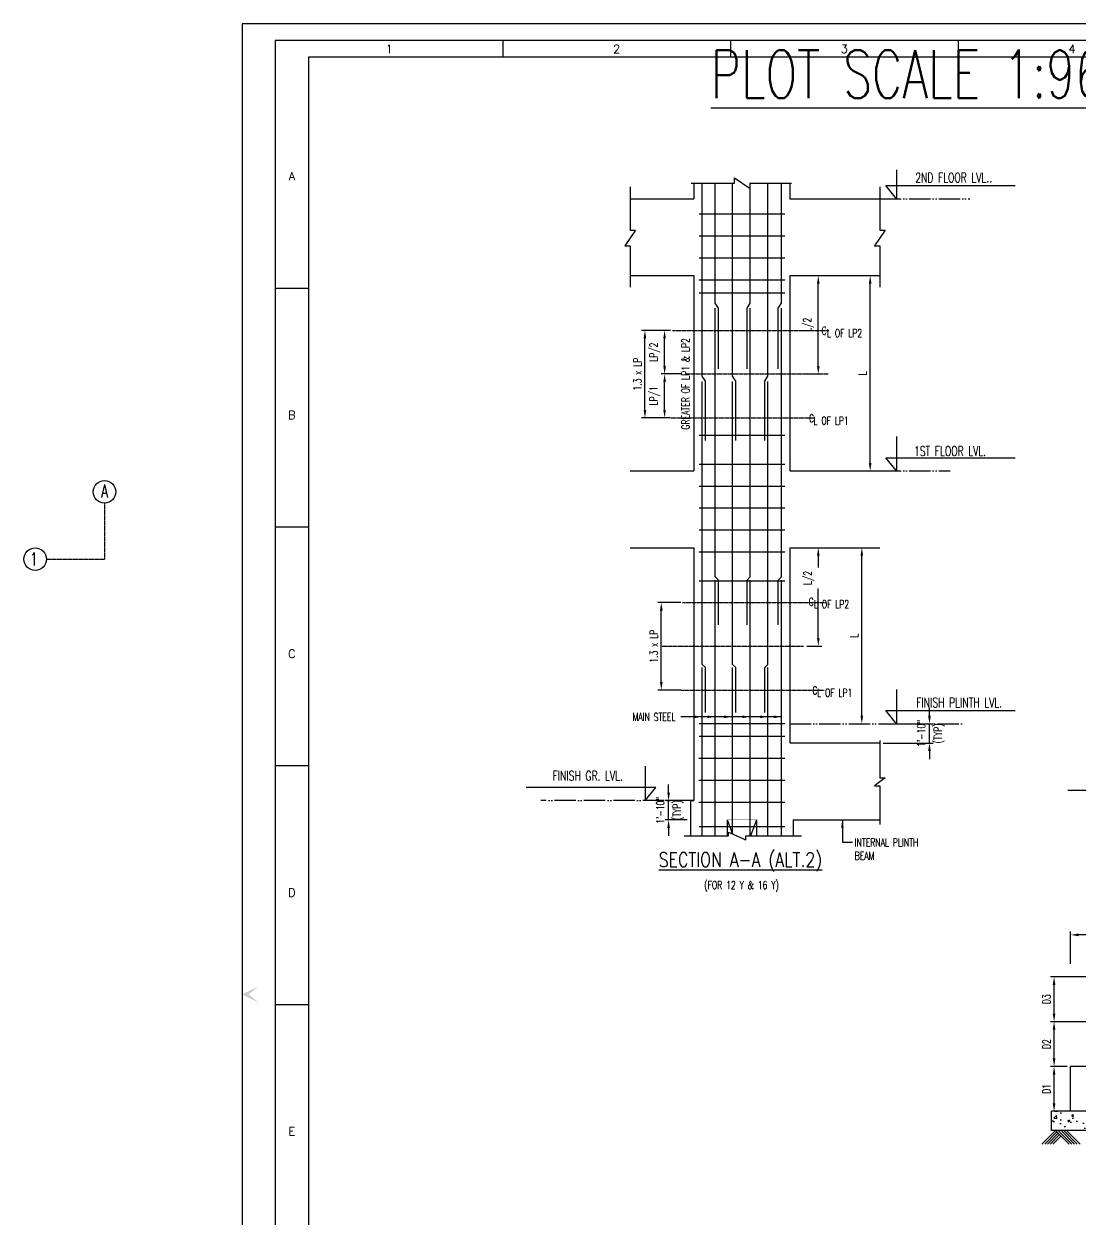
# Model space of a CAD drawing. Header units: inches. Extents: x 61991 to 161106, y 29687 to 64402.
# Drawn here: x 63639 to 64827, y 36902 to 38246 of the extents above; entities that cross this region are included whole.
import ezdxf
from ezdxf.enums import TextEntityAlignment as Align

# ---------------------------------------------------------------- set-up
doc = ezdxf.new("R2010")
doc.units = ezdxf.units.IN
doc.header["$MEASUREMENT"] = 0
doc.header["$PDMODE"] = 2
for name, pattern in [('ACAD_ISO05W100', [33, 24, -3, 0, -3, 0, -3]), ('CENTER', [2, 1.25, -0.25, 0.25, -0.25]), ('HIDDEN', [0.375, 0.25, -0.125])]:
    doc.linetypes.add(name, pattern=pattern)
for name, color, linetype in [('CENTER LINE', 8, 'CENTER'), ('dim', 5, 'Continuous'), ('GRID', 8, 'CENTER'), ('hatch', 8, 'Continuous'), ('LEVEL SECTION', 3, 'Continuous'), ('LINE CUT', 8, 'Continuous'), ('NO. GRID', 1, 'Continuous'), ('p.c.c.', 8, 'Continuous'), ('PNA', 8, 'Continuous'), ('R.C.C. BEAM INNER', 4, 'HIDDEN'), ('R.C.C. BEAM OUTTER', 4, 'Continuous'), ('R.C.C. FOOTING', 4, 'Continuous'), ('R.C.C.COLUMN', 1, 'Continuous'), ('reinforcement', 6, 'Continuous'), ('REINFORCEMENT LINKS', 2, 'Continuous'), ('TEXT NORMAL', 4, 'Continuous'), ('title', 6, 'Continuous')]:
    doc.layers.add(name, color=color, linetype=linetype)
doc.styles.add('ROMANS', font='R.SHX', dxfattribs={"width": 0.7})
doc.dimstyles.new('DIM96', dxfattribs={"dimscale": 0, "dimtxt": 9, "dimasz": 9, "dimexe": 4, "dimexo": 4, "dimgap": 4, "dimtad": 1, "dimdec": 0, "dimzin": 1, "dimdsep": 46, "dimlunit": 4, "dimtxsty": 'ROMANS', "dimcen": 0, "dimclrd": 5, "dimclre": 5, "dimclrt": 4, "dimadec": 0, "dimazin": 0, "dimtfac": 1, "dimtdec": 0, "dimtix": 1, "dimtmove": 2, "dimatfit": 3, "dimfxl": 0, "dimfrac": 1, "dimtzin": 0, "dimlwd": -1, "dimlwe": -1, "dimarcsym": 0})

# ---------------------------------------------------------------- blocks, each defined once
blk = doc.blocks.new('*D68')
at = {"layer": 'Defpoints', "color": 0, "transparency": 16777216}
for p in [(64797.6, 37073.4), (64816.2, 37073.4), (64794.6, 37023)]:
    blk.add_point(p, dxfattribs=at)
at = {"layer": 'dim', "color": 5, "transparency": 16777216}
for p, q in [((64812.2, 37073.4), (64793.6, 37073.4)), ((64797.6, 37032), (64797.6, 37064.4)), ((64798.6, 37023), (64801.6, 37023))]:
    blk.add_line(p, q, dxfattribs=at)
for points in [[(64796.1, 37064.4), (64799.1, 37064.4), (64797.6, 37073.4)], [(64796.1, 37032), (64799.1, 37032), (64797.6, 37023)]]:
    blk.add_solid(points, dxfattribs=at)
at = {"layer": 'dim', "color": 4, "transparency": 16777216, "insert": (64789.1, 37048.2), "char_height": 9, "attachment_point": 5, "rotation": 90, "style": 'ROMANS'}
blk.add_mtext('D1', dxfattribs=at)
blk = doc.blocks.new('*D69')
at = {"layer": 'Defpoints', "color": 0, "transparency": 16777216}
for p in [(64797.6, 37123.8), (64854.9, 37123.8), (64816.2, 37073.4)]:
    blk.add_point(p, dxfattribs=at)
at = {"layer": 'dim', "color": 5, "transparency": 16777216}
for p, q in [((64850.9, 37123.8), (64793.6, 37123.8)), ((64797.6, 37082.4), (64797.6, 37114.8)), ((64812.2, 37073.4), (64793.6, 37073.4))]:
    blk.add_line(p, q, dxfattribs=at)
for points in [[(64796.1, 37114.8), (64799.1, 37114.8), (64797.6, 37123.8)], [(64796.1, 37082.4), (64799.1, 37082.4), (64797.6, 37073.4)]]:
    blk.add_solid(points, dxfattribs=at)
at = {"layer": 'dim', "color": 4, "transparency": 16777216, "insert": (64789.1, 37098.6), "char_height": 9, "attachment_point": 5, "rotation": 90, "style": 'ROMANS'}
blk.add_mtext('D2', dxfattribs=at)
blk = doc.blocks.new('*D70')
at = {"layer": 'Defpoints', "color": 0, "transparency": 16777216}
for p in [(64797.6, 37174.2), (64855.6, 37174.2), (64854.9, 37123.8)]:
    blk.add_point(p, dxfattribs=at)
at = {"layer": 'dim', "color": 5, "transparency": 16777216}
for p, q in [((64851.6, 37174.2), (64793.6, 37174.2)), ((64797.6, 37132.8), (64797.6, 37165.2)), ((64850.9, 37123.8), (64793.6, 37123.8))]:
    blk.add_line(p, q, dxfattribs=at)
for points in [[(64796.1, 37165.2), (64799.1, 37165.2), (64797.6, 37174.2)], [(64796.1, 37132.8), (64799.1, 37132.8), (64797.6, 37123.8)]]:
    blk.add_solid(points, dxfattribs=at)
at = {"layer": 'dim', "color": 4, "transparency": 16777216, "insert": (64789.1, 37149), "char_height": 9, "attachment_point": 5, "rotation": 90, "style": 'ROMANS'}
blk.add_mtext('D3', dxfattribs=at)
blk = doc.blocks.new('*D73')
at = {"layer": 'Defpoints', "color": 0, "transparency": 16777216}
for p in [(64816.2, 37221.4), (64816.2, 37184.7), (64873.8, 37186.4)]:
    blk.add_point(p, dxfattribs=at)
at = {"layer": 'dim', "color": 5, "transparency": 16777216}
for p, q in [((64816.2, 37188.7), (64816.2, 37225.4)), ((64864.8, 37221.4), (64825.2, 37221.4)), ((64873.8, 37190.4), (64873.8, 37225.4))]:
    blk.add_line(p, q, dxfattribs=at)
for points in [[(64825.2, 37222.9), (64825.2, 37219.9), (64816.2, 37221.4)], [(64864.8, 37222.9), (64864.8, 37219.9), (64873.8, 37221.4)]]:
    blk.add_solid(points, dxfattribs=at)
at = {"layer": 'dim', "color": 4, "transparency": 16777216, "insert": (64845, 37229.9), "char_height": 9, "attachment_point": 5, "style": 'ROMANS'}
blk.add_mtext('L1', dxfattribs=at)
blk = doc.blocks.new('*D80')
at = {"layer": 'Defpoints', "color": 0, "transparency": 16777216}
for p in [(64355.7, 37595.2), (64381.8, 37595.2), (64381.8, 37496.8)]:
    blk.add_point(p, dxfattribs=at)
at = {"layer": 'dim', "color": 5, "transparency": 16777216}
for p, q in [((64377.8, 37595.2), (64351.7, 37595.2)), ((64355.7, 37505.8), (64355.7, 37586.2)), ((64377.8, 37496.8), (64351.7, 37496.8))]:
    blk.add_line(p, q, dxfattribs=at)
for points in [[(64354.2, 37586.2), (64357.2, 37586.2), (64355.7, 37595.2)], [(64354.2, 37505.8), (64357.2, 37505.8), (64355.7, 37496.8)]]:
    blk.add_solid(points, dxfattribs=at)
at = {"layer": 'dim', "color": 4, "transparency": 16777216, "insert": (64347.2, 37546), "char_height": 9, "attachment_point": 5, "rotation": 90, "style": 'ROMANS'}
blk.add_mtext('1.3 x LP', dxfattribs=at)
blk = doc.blocks.new('*D81')
at = {"layer": 'Defpoints', "color": 0, "transparency": 16777216}
for p in [(64337.3, 37901.2), (64369.9, 37901.2), (64369.9, 37802.8)]:
    blk.add_point(p, dxfattribs=at)
at = {"layer": 'dim', "color": 5, "transparency": 16777216}
for p, q in [((64365.9, 37901.2), (64333.3, 37901.2)), ((64337.3, 37811.8), (64337.3, 37892.2)), ((64365.9, 37802.8), (64333.3, 37802.8))]:
    blk.add_line(p, q, dxfattribs=at)
for points in [[(64335.8, 37892.2), (64338.8, 37892.2), (64337.3, 37901.2)], [(64335.8, 37811.8), (64338.8, 37811.8), (64337.3, 37802.8)]]:
    blk.add_solid(points, dxfattribs=at)
at = {"layer": 'dim', "color": 4, "transparency": 16777216, "insert": (64328.8, 37852), "char_height": 9, "attachment_point": 5, "rotation": 90, "style": 'ROMANS'}
blk.add_mtext('1.3 x LP', dxfattribs=at)
blk = doc.blocks.new('*D82')
at = {"layer": 'Defpoints', "color": 0, "transparency": 16777216}
for p in [(64581.3, 37962.8), (64590.7, 37962.8), (64581.3, 37743.2)]:
    blk.add_point(p, dxfattribs=at)
at = {"layer": 'dim', "color": 5, "transparency": 16777216}
for p, q in [((64585.3, 37962.8), (64594.7, 37962.8)), ((64590.7, 37752.2), (64590.7, 37953.8)), ((64585.3, 37743.2), (64594.7, 37743.2))]:
    blk.add_line(p, q, dxfattribs=at)
for points in [[(64589.2, 37953.8), (64592.2, 37953.8), (64590.7, 37962.8)], [(64589.2, 37752.2), (64592.2, 37752.2), (64590.7, 37743.2)]]:
    blk.add_solid(points, dxfattribs=at)
at = {"layer": 'dim', "color": 4, "transparency": 16777216, "insert": (64582.2, 37853), "char_height": 9, "attachment_point": 5, "rotation": 90, "style": 'ROMANS'}
blk.add_mtext('L', dxfattribs=at)
blk = doc.blocks.new('*D83')
at = {"layer": 'Defpoints', "color": 0, "transparency": 16777216}
for p in [(64515.6, 37962.8), (64532.3, 37962.8), (64515.6, 37852.2)]:
    blk.add_point(p, dxfattribs=at)
at = {"layer": 'dim', "color": 5, "transparency": 16777216}
for p, q in [((64519.6, 37962.8), (64536.3, 37962.8)), ((64532.3, 37861.2), (64532.3, 37953.8)), ((64519.6, 37852.2), (64536.3, 37852.2))]:
    blk.add_line(p, q, dxfattribs=at)
for points in [[(64530.8, 37953.8), (64533.8, 37953.8), (64532.3, 37962.8)], [(64530.8, 37861.2), (64533.8, 37861.2), (64532.3, 37852.2)]]:
    blk.add_solid(points, dxfattribs=at)
at = {"layer": 'dim', "color": 4, "transparency": 16777216, "insert": (64521.4, 37907.5), "char_height": 9, "attachment_point": 5, "rotation": 90, "style": 'ROMANS'}
blk.add_mtext('L/2', dxfattribs=at)
blk = doc.blocks.new('*D84')
at = {"layer": 'Defpoints', "color": 0, "transparency": 16777216}
for p in [(64515.6, 37656.8), (64532.3, 37656.8), (64515.6, 37546.2)]:
    blk.add_point(p, dxfattribs=at)
at = {"layer": 'dim', "color": 5, "transparency": 16777216}
for p, q in [((64519.6, 37656.8), (64536.3, 37656.8)), ((64532.3, 37647.8), (64532.3, 37634.5)), ((64532.3, 37555.2), (64532.3, 37610.9)), ((64519.6, 37546.2), (64536.3, 37546.2))]:
    blk.add_line(p, q, dxfattribs=at)
for points in [[(64530.8, 37647.8), (64533.8, 37647.8), (64532.3, 37656.8)], [(64530.8, 37555.2), (64533.8, 37555.2), (64532.3, 37546.2)]]:
    blk.add_solid(points, dxfattribs=at)
at = {"layer": 'dim', "color": 4, "transparency": 16777216, "insert": (64521.8, 37622.7), "char_height": 9, "attachment_point": 5, "rotation": 90, "style": 'ROMANS'}
blk.add_mtext('L/2', dxfattribs=at)
blk = doc.blocks.new('*D85')
at = {"layer": 'Defpoints', "color": 0, "transparency": 16777216}
for p in [(64550.9, 37656.8), (64581.3, 37656.8), (64581.3, 37458.8)]:
    blk.add_point(p, dxfattribs=at)
at = {"layer": 'dim', "color": 5, "transparency": 16777216}
for p, q in [((64554.9, 37656.8), (64585.3, 37656.8)), ((64581.3, 37467.8), (64581.3, 37647.8))]:
    blk.add_line(p, q, dxfattribs=at)
for points in [[(64579.8, 37647.8), (64582.8, 37647.8), (64581.3, 37656.8)], [(64579.8, 37467.8), (64582.8, 37467.8), (64581.3, 37458.8)]]:
    blk.add_solid(points, dxfattribs=at)
at = {"layer": 'dim', "color": 4, "transparency": 16777216, "insert": (64572.8, 37557.8), "char_height": 9, "attachment_point": 5, "rotation": 90, "style": 'ROMANS'}
blk.add_mtext('L', dxfattribs=at)
blk = doc.blocks.new('*D86')
at = {"layer": 'Defpoints', "color": 0, "transparency": 16777216}
for p in [(64359.4, 37852.2), (64382.6, 37852.2), (64367.8, 37802.8)]:
    blk.add_point(p, dxfattribs=at)
at = {"layer": 'dim', "color": 5, "transparency": 16777216}
for p, q in [((64378.6, 37852.2), (64355.4, 37852.2)), ((64359.4, 37811.8), (64359.4, 37843.2)), ((64363.8, 37802.8), (64355.4, 37802.8))]:
    blk.add_line(p, q, dxfattribs=at)
for points in [[(64357.9, 37843.2), (64360.9, 37843.2), (64359.4, 37852.2)], [(64357.9, 37811.8), (64360.9, 37811.8), (64359.4, 37802.8)]]:
    blk.add_solid(points, dxfattribs=at)
at = {"layer": 'dim', "color": 4, "transparency": 16777216, "insert": (64348.5, 37827.5), "char_height": 9, "attachment_point": 5, "rotation": 90, "style": 'ROMANS'}
blk.add_mtext('LP/1', dxfattribs=at)
blk = doc.blocks.new('*D87')
at = {"layer": 'Defpoints', "color": 0, "transparency": 16777216}
for p in [(64359.4, 37901.2), (64359.4, 37901.2), (64382.6, 37852.2)]:
    blk.add_point(p, dxfattribs=at)
at = {"layer": 'dim', "color": 5, "transparency": 16777216}
for p, q in [((64359.4, 37861.2), (64359.4, 37892.2)), ((64378.6, 37852.2), (64355.4, 37852.2))]:
    blk.add_line(p, q, dxfattribs=at)
for points in [[(64357.9, 37892.2), (64360.9, 37892.2), (64359.4, 37901.2)], [(64357.9, 37861.2), (64360.9, 37861.2), (64359.4, 37852.2)]]:
    blk.add_solid(points, dxfattribs=at)
at = {"layer": 'dim', "color": 4, "transparency": 16777216, "insert": (64348.5, 37876.7), "char_height": 9, "attachment_point": 5, "rotation": 90, "style": 'ROMANS'}
blk.add_mtext('LP/2', dxfattribs=at)
blk = doc.blocks.new('*D88')
at = {"layer": 'Defpoints', "color": 0, "transparency": 16777216}
for p in [(64601.5, 37458.8), (64657.4, 37458.8), (64601.5, 37437.2)]:
    blk.add_point(p, dxfattribs=at)
at = {"layer": 'dim', "color": 5, "transparency": 16777216}
for p, q in [((64657.4, 37467.8), (64657.4, 37476.8)), ((64605.5, 37458.8), (64661.4, 37458.8)), ((64657.4, 37437.2), (64657.4, 37458.8)), ((64605.5, 37437.2), (64661.4, 37437.2)), ((64657.4, 37428.2), (64657.4, 37419.2))]:
    blk.add_line(p, q, dxfattribs=at)
for points in [[(64655.9, 37467.8), (64658.9, 37467.8), (64657.4, 37458.8)], [(64655.9, 37428.2), (64658.9, 37428.2), (64657.4, 37437.2)]]:
    blk.add_solid(points, dxfattribs=at)
at = {"layer": 'dim', "color": 4, "transparency": 16777216, "char_height": 9, "attachment_point": 5, "rotation": 90, "style": 'ROMANS'}
for s, insert in [('1\'-10"', (64648.1, 37448)), ('(TYP)', (64668.3, 37448))]:
    blk.add_mtext(s, dxfattribs=dict(at, insert=insert))
blk = doc.blocks.new('*D89')
at = {"layer": 'Defpoints', "color": 0, "transparency": 16777216}
for p in [(64363.9, 37372.4), (64388.7, 37372.4), (64388.7, 37350.8)]:
    blk.add_point(p, dxfattribs=at)
at = {"layer": 'dim', "color": 5, "transparency": 16777216}
for p, q in [((64363.9, 37381.4), (64363.9, 37390.4)), ((64384.7, 37372.4), (64359.9, 37372.4)), ((64363.9, 37350.8), (64363.9, 37372.4)), ((64384.7, 37350.8), (64359.9, 37350.8)), ((64363.9, 37341.8), (64363.9, 37332.8))]:
    blk.add_line(p, q, dxfattribs=at)
for points in [[(64362.4, 37381.4), (64365.4, 37381.4), (64363.9, 37372.4)], [(64362.4, 37341.8), (64365.4, 37341.8), (64363.9, 37350.8)]]:
    blk.add_solid(points, dxfattribs=at)
at = {"layer": 'dim', "color": 4, "transparency": 16777216, "char_height": 9, "attachment_point": 5, "rotation": 90, "style": 'ROMANS'}
for s, insert in [('1\'-10"', (64354.6, 37361.6)), ('(TYP)', (64374.8, 37361.6))]:
    blk.add_mtext(s, dxfattribs=dict(at, insert=insert))
blk = doc.blocks.new('FOLDER')
at = {"layer": 'PNA'}
for points in [[(-1250, 2500), (0, 0), (0, 1000)], [(1250, 2500), (0, 0), (0, 1000)]]:
    blk.add_solid(points, dxfattribs=at)
blk = doc.blocks.new('A1')
at = {"flags": 128}
blk.add_lwpolyline([(0, 0), (82779, 0), (82779, 58231), (0, 58231)], close=True, dxfattribs=at)
at = {"layer": 'PNA'}
for p, q in [((7718, 57739), (7718, 57247)), ((14453, 57739), (14453, 57247)), ((21187, 57739), (21187, 57247)), ((984, 50420), (1969, 50420)), ((984, 43358), (1969, 43358)), ((984, 36296), (1969, 36296)), ((984, 29233), (1969, 29233))]:
    blk.add_line(p, q, dxfattribs=at)
at = {"layer": 'PNA', "color": 1}
for points in [[(984, 492), (82287, 492), (82287, 57739), (984, 57739)], [(1969, 984), (81794, 984), (81794, 57247), (1969, 57247)]]:
    blk.add_lwpolyline(points, close=True, dxfattribs=at)
at = {"layer": 'PNA', "xscale": 0.196857838483993, "yscale": 0.196857838483993, "zscale": 0.196857838467534, "rotation": 270}
blk.add_blockref('FOLDER', (0, 29529), dxfattribs=at)
at = {"layer": 'PNA', "style": 'ROMANS'}
for s, p in [('1', (4352, 57493)), ('2', (11086, 57493)), ('3', (17821, 57493)), ('4', (24555, 57493)), ('A', (1476, 53728)), ('B', (1476, 46666)), ('C', (1476, 39604)), ('D', (1476, 32541)), ('E', (1476, 25479))]:
    blk.add_text(s, height=246, dxfattribs=at).set_placement(p, align=Align.MIDDLE)

msp = doc.modelspace()

# ---------------------------------------------------------------- hatches: boundary and pattern name
at = {"layer": 'p.c.c.'}
h = msp.add_hatch(dxfattribs=at)
h.set_pattern_fill('AR-CONC', color=256, scale=3.6, style=0)
h.set_pattern_definition([(50, (40154.971, 33820.126), (25.821367, -2.259077), [2.7, -29.7]), (355, (40154.97, 33820.126), (-4.995048, 27.078917), [2.16, -23.76]), (100.4514, (40157.123, 33819.938), (20.826338, 24.819824), [2.294647, -25.241116]), (46.1842, (40154.97, 33827.326), (38.420678, -5.958685), [4.05, -44.55]), (96.6356, (40158.173, 33826.83), (33.64786, 35.068243), [3.44197, -37.86167]), (351.1842, (40154.97, 33827.326), (33.64783, 35.06827), [3.24, -35.64]), (21, (40158.571, 33825.526), (21.488654, -14.49428), [2.7, -29.7]), (326, (40158.57, 33825.526), (8.759352, 26.105402), [2.16, -23.76]), (71.4514, (40160.362, 33824.318), (30.248015, 11.611098), [2.294647, -25.241116]), (37.5, (40154.971, 33820.126), (0.4377548, 11.9841787), [0, -23.472, 0, -24.12, 0, -23.85]), (7.5, (40154.971, 33820.126), (9.4705033, 14.1988216), [0, -13.752, 0, -22.932, 0, -9.09]), (327.5, (40146.943, 33820.126), (19.2176077, -0.8119754), [0, -9, 0, -28.08, 0, -37.26]), (317.5, (40143.343, 33820.126), (20.994702, 3.603779), [0, -11.7, 0, -18.648, 0, -26.46])])
h.paths.add_polyline_path([(64969.38909, 37023.02496), (64969.38909, 37001.42496), (65291.41315, 37001.42496), (65291.41315, 37023.02496)])
h.paths.add_polyline_path([(64969.38909, 37001.42496), (64969.38909, 37023.02496), (64794.61315, 37023.02496), (64794.61315, 37001.42496)])

# ---------------------------------------------------------------- linework, layer by layer
at = {"layer": 'CENTER LINE'}
for p, q in [((64368.38738, 37901.24289), (64544.71592, 37901.24289)), ((64382.60738, 37852.227), (64543.52738, 37852.227)), ((64366.84564, 37802.76857), (64528.91764, 37802.76857)), ((64379.72738, 37595.24289), (64540.64738, 37595.24289)), ((64354.69162, 37546.227), (64515.61161, 37546.227)), ((64378.18564, 37496.76857), (64539.10564, 37496.76857))]:
    msp.add_line(p, q, dxfattribs=at)
at = {"layer": 'GRID'}
for p in [(63729.15799, 37707.02651), (63663.93359, 37643.89174)]:
    msp.add_line(p, (63729.15799, 37643.89174), dxfattribs=at)
at = {"layer": 'GRID', "color": 5, "linetype": 'Continuous'}
for centre in [(63729.15799, 37719.7216), (63651.2385, 37643.89174)]:
    msp.add_circle(centre, 12.6951, dxfattribs=at)
at = {"layer": 'hatch', "linetype": 'Continuous'}
for p, q in [((64784.01964, 36986.15146), (64799.29315, 37001.42496)), ((64787.07434, 36986.15146), (64800.8205, 36999.89761)), ((64790.12905, 36986.15146), (64802.34785, 36998.37026)), ((64793.18375, 36986.15146), (64803.8752, 36996.84291)), ((64796.23845, 36986.15146), (64805.40255, 36995.31556)), ((64814.56666, 36986.15146), (64799.29315, 37001.42496)), ((64817.62136, 36986.15146), (64802.34785, 37001.42496)), ((64820.67606, 36986.15146), (64805.40255, 37001.42496)), ((64823.73076, 36986.15146), (64808.45725, 37001.42496)), ((64826.78546, 36986.15146), (64811.51195, 37001.42496))]:
    msp.add_line(p, q, dxfattribs=at)
at = {"layer": 'LEVEL SECTION', "color": 8, "linetype": 'ACAD_ISO05W100'}
for p, q in [((64601.50038, 38049.228), (64702.76271, 38049.228)), ((64601.50038, 37743.228), (64680.51483, 37743.228)), ((64500.29764, 37458.828), (64698.67397, 37458.828)), ((64392.29764, 37372.428), (64220.16235, 37372.428))]:
    msp.add_line(p, q, dxfattribs=at)
at = {"layer": 'LEVEL SECTION'}
for points in [[(64620.26186, 38081.93182), (64620.26186, 38049.228), (64608.23479, 38063.99166), (64753.8491, 38063.99166)], [(64620.26186, 37781.84687), (64620.26186, 37743.228), (64608.23479, 37757.99166), (64753.8491, 37757.99166)], [(64620.26186, 37497.44687), (64620.26186, 37458.828), (64608.23479, 37473.59166), (64753.8491, 37473.59166)], [(64337.41752, 37411.04687), (64337.41752, 37372.428), (64349.44458, 37387.19166), (64203.83027, 37387.19166)], [(64934.13302, 37407.72121), (64934.13302, 37369.10234), (64946.16009, 37383.866), (64813.12471, 37383.866)]]:
    msp.add_lwpolyline(points, dxfattribs=at)
at = {"layer": 'LINE CUT'}
for p, q in [((64429.73764, 37350.828), (64435.83802, 37334.91396)), ((64462.85764, 37350.828), (64455.97687, 37332.87816))]:
    msp.add_line(p, q, dxfattribs=at)
for points in [[(64389.15591, 38066.93676), (64438.04258, 38066.93676), (64438.04258, 38072.92587), (64455.56798, 38060.94764), (64455.56798, 38066.93676), (64502.14867, 38066.93676)], [(64320.71571, 38062.79872), (64320.71571, 38013.91205), (64326.70482, 38013.91205), (64314.7266, 37996.38665), (64320.71571, 37996.38665), (64320.71571, 37949.80596)], [(64601.50038, 38062.79872), (64601.50038, 38013.91205), (64607.48949, 38013.91205), (64595.51127, 37996.38665), (64601.50038, 37996.38665), (64601.50038, 37949.80596)], [(64601.50038, 37440.09912), (64601.50038, 37397.9628), (64607.48949, 37397.9628), (64595.51127, 37389.11011), (64601.50038, 37389.11011), (64601.50038, 37345.67706)], [(64381.31764, 37332.95016), (64431.33964, 37332.95016), (64431.33964, 37336.94616), (64450.74364, 37328.18016), (64450.74364, 37332.87816), (64513.43764, 37332.87816)]]:
    msp.add_lwpolyline(points, dxfattribs=at)
at = {"layer": 'p.c.c.', "linetype": 'Continuous'}
for p, q in [((65291.41315, 37023.02496), (64794.61315, 37023.02496)), ((64794.61315, 37001.42496), (64794.61315, 37023.02496)), ((65291.41315, 37001.42496), (64794.61315, 37001.42496))]:
    msp.add_line(p, q, dxfattribs=at)
at = {"layer": 'R.C.C. BEAM INNER', "color": 8}
for p, q in [((64429.73764, 37350.828), (64462.85764, 37350.828)), ((64429.73764, 37350.828), (64429.73764, 37332.95016)), ((64462.85764, 37350.828), (64462.85764, 37332.87816))]:
    msp.add_line(p, q, dxfattribs=at)
at = {"layer": 'R.C.C. BEAM OUTTER', "color": 4}
for p, q in [((64320.71571, 38049.228), (64392.29764, 38049.228)), ((64500.29764, 38049.228), (64601.50038, 38049.228)), ((64320.71571, 37962.828), (64392.29764, 37962.828)), ((64500.29764, 37962.828), (64601.50038, 37962.828)), ((64320.71571, 37743.228), (64392.29764, 37743.228)), ((64500.29764, 37743.228), (64601.50038, 37743.228)), ((64320.71571, 37656.828), (64392.29764, 37656.828)), ((64500.29764, 37656.828), (64601.50038, 37656.828)), ((64500.29764, 37437.228), (64601.50038, 37437.228)), ((64503.89764, 37350.828), (64601.50038, 37350.828))]:
    msp.add_line(p, q, dxfattribs=at)
at = {"layer": 'R.C.C. FOOTING', "linetype": 'Continuous'}
for p in [(64816.21315, 37023.02496), (64873.81315, 37073.42496)]:
    msp.add_line(p, (64816.21315, 37073.42496), dxfattribs=at)
at = {"layer": 'R.C.C.COLUMN', "color": 4}
for p, q in [((64392.29764, 38067.19747), (64392.29764, 38049.228)), ((64500.29764, 38067.19747), (64500.29764, 38049.228)), ((64392.29764, 37962.828), (64392.29764, 37743.228)), ((64500.29764, 37962.828), (64500.29764, 37743.228)), ((64392.29764, 37656.828), (64392.29764, 37372.428)), ((64500.29764, 37656.828), (64500.29764, 37437.228)), ((64388.69764, 37372.428), (64388.69764, 37332.95016)), ((64388.69764, 37372.428), (64392.29764, 37372.428)), ((64503.89764, 37350.828), (64503.89764, 37332.87816))]:
    msp.add_line(p, q, dxfattribs=at)
at = {"layer": 'reinforcement'}
for p, q in [((64416.48157, 37332.95016), (64416.48157, 37620.31393)), ((64455.83834, 37332.87816), (64455.83834, 37620.31393)), ((64490.93764, 37332.87816), (64490.93764, 37620.31393)), ((64401.65764, 37332.95016), (64401.65764, 37521.96857)), ((64435.8646, 37334.90195), (64435.8646, 37521.96857)), ((64475.73236, 37332.87816), (64475.73236, 37521.96857)), ((64455.83834, 37332.87816), (64455.83834, 37347.25781)), ((64449.47309, 37328.75415), (64450.74364, 37328.75415))]:
    msp.add_line(p, q, dxfattribs=at)
for points in [[(64405.25764, 37777.56857), (64405.25764, 37844.16857), (64401.65764, 37849.56857), (64401.65764, 38067.19747)], [(64420.08157, 37857.91393), (64420.08157, 37926.31393), (64416.48157, 37931.71393), (64416.48157, 38067.19747)], [(64439.4646, 37777.56857), (64439.4646, 37844.16857), (64435.8646, 37849.56857), (64435.8646, 38067.19747)], [(64452.23834, 37857.91393), (64452.23834, 37926.31393), (64455.83834, 37931.71393), (64455.83834, 38067.19747)], [(64472.13236, 37777.56857), (64472.13236, 37844.16857), (64475.73236, 37849.56857), (64475.73236, 38067.19747)], [(64487.33764, 37857.91393), (64487.33764, 37926.31393), (64490.93764, 37931.71393), (64490.93764, 38067.19747)], [(64420.08157, 37569.91393), (64420.08157, 37620.31393), (64416.48157, 37623.91393), (64416.48157, 37926.31393)], [(64452.23834, 37569.91393), (64452.23834, 37620.31393), (64455.83834, 37623.91393), (64455.83834, 37926.31393)], [(64487.33764, 37569.91393), (64487.33764, 37620.31393), (64490.93764, 37623.91393), (64490.93764, 37926.31393)], [(64405.25764, 37471.56857), (64405.25764, 37521.96857), (64401.65764, 37525.56857), (64401.65764, 37843.76593)], [(64439.4646, 37471.56857), (64439.4646, 37521.96857), (64435.8646, 37525.56857), (64435.8646, 37843.76593)], [(64472.13236, 37471.56857), (64472.13236, 37521.96857), (64475.73236, 37525.56857), (64475.73236, 37843.76593)]]:
    msp.add_lwpolyline(points, dxfattribs=at)
at = {"layer": 'REINFORCEMENT LINKS'}
for p, q in [((64398.31909, 38032.20585), (64494.81875, 38032.20585)), ((64398.31909, 38007.50985), (64494.81875, 38007.50985)), ((64398.31909, 37982.81385), (64494.81875, 37982.81385)), ((64398.31909, 37958.02617), (64494.81875, 37958.02617)), ((64398.31909, 37943.62617), (64494.81875, 37943.62617)), ((64398.31909, 37783.30185), (64494.81875, 37783.30185)), ((64398.31909, 37750.90185), (64494.81875, 37750.90185)), ((64398.31909, 37726.20585), (64494.81875, 37726.20585)), ((64398.31909, 37701.50985), (64494.81875, 37701.50985)), ((64398.31909, 37676.81385), (64494.81875, 37676.81385)), ((64398.31909, 37652.02617), (64494.81875, 37652.02617)), ((64398.31909, 37619.62617), (64494.81875, 37619.62617)), ((64398.31909, 37459.30185), (64494.81875, 37459.30185)), ((64398.31909, 37444.90185), (64494.81875, 37444.90185)), ((64398.01292, 37420.20585), (64494.51257, 37420.20585)), ((64398.01292, 37395.50985), (64494.51257, 37395.50985)), ((64398.01292, 37370.81385), (64494.51257, 37370.81385)), ((64398.31909, 37343.15415), (64494.81875, 37343.15415))]:
    msp.add_line(p, q, dxfattribs=at)

# ---------------------------------------------------------------- block references
at = {"xscale": 0.03802500000028886, "yscale": 0.03802500000028886, "zscale": 0.03802500000028886}
msp.add_blockref('A1', (63884.02141, 36031.64693), dxfattribs=at)

# ---------------------------------------------------------------- texts
at = {"layer": 'LEVEL SECTION', "char_height": 10.8, "attachment_point": 5, "style": 'ROMANS'}
for s, insert in [('2ND FLOOR LVL..', (64684.68731, 38073.10625)), ('1ST FLOOR LVL.', (64680.57303, 37765.49336)), ('FINISH PLINTH LVL.', (64690.85874, 37482.70625)), ('FINISH GR. LVL.', (64272.96914, 37400.3518))]:
    msp.add_mtext(s, dxfattribs=dict(at, insert=insert))
at = {"layer": 'NO. GRID', "style": 'ROMANS', "width": 0.7}
for s, p in [('A', (63729.15988, 37720.62507)), ('1', (63649.77847, 37644.19556))]:
    msp.add_text(s, height=14.4, dxfattribs=at).set_placement(p, align=Align.MIDDLE)
at = {"layer": 'TEXT NORMAL', "char_height": 9, "style": 'ROMANS'}
for s, insert, width, attachment_point in [('C', (64538.83036, 37905.33078), 5.1428571, 2), ('L OF LP2', (64561.8706, 37902.66678), 51.4285714, 2), ('C', (64524.77346, 37806.85646), 5.1428571, 2), ('L OF LP1', (64546.74974, 37804.19246), 49.3714286, 2), ('C', (64524.31131, 37600.4257), 5.1428571, 2), ('L OF LP2', (64547.23264, 37597.7617), 51.4285714, 2), ('C', (64528.53215, 37500.85646), 5.1428571, 2), ('L OF LP1', (64550.83574, 37498.19246), 49.3714286, 2), ('MAIN STEEL', (64347.55071, 37470.97579), 61.3714286, 2), ('INTERNAL PLINTH BEAM', (64573.29383, 37329.85346), 82.8117584, 1), ('(FOR 12 Y & 16 Y)', (64446.02319, 37281.98452), 581.4, 2)]:
    msp.add_mtext(s, dxfattribs=dict(at, insert=insert, width=width, attachment_point=attachment_point))
at = {"layer": 'TEXT NORMAL', "insert": (64378.51068, 37789.58039), "char_height": 9, "width": 175.5923937, "attachment_point": 1, "rotation": 90, "style": 'ROMANS'}
msp.add_mtext('GREATER OF LP1 & LP2', dxfattribs=at)
at = {"layer": 'title', "color": 2, "style": 'ROMANS', "width": 0.7}
msp.add_text('%%UPLOT SCALE 1:96 A1 SIZE', height=54, dxfattribs=at).set_placement((64411.32916, 38162.40891))
at = {"layer": 'title', "style": 'ROMANS', "width": 0.8}
msp.add_text('%%USECTION A-A (ALT.2)', height=16.2, dxfattribs=at).set_placement((64444.69196, 37306.07187), align=Align.MIDDLE_CENTER)

# ---------------------------------------------------------------- dimensions: what is measured, and where the dimension line sits
at = {"layer": 'dim'}
for base, p1, p2, text, picture, middle in [((64532.27153, 37962.828), (64515.61161, 37852.227), (64515.61161, 37962.828), 'L/2', '*D83', (64521.41439, 37907.5275)), ((64590.71753, 37962.828), (64581.28553, 37743.228), (64581.28553, 37962.828), 'L', '*D82', (64582.21753, 37853.028)), ((64337.27164, 37901.24289), (64369.92364, 37802.76857), (64369.92364, 37901.24289), '1.3 x LP', '*D81', (64328.77164, 37852.00573)), ((64359.39953, 37901.24289), (64382.60738, 37852.227), (64359.39953, 37901.24289), 'LP/2', '*D87', (64348.54239, 37876.73494)), ((64359.39953, 37852.227), (64367.76364, 37802.76857), (64382.60738, 37852.227), 'LP/1', '*D86', (64348.54239, 37827.49778)), ((64581.28553, 37656.828), (64581.28553, 37458.828), (64550.89901, 37656.828), 'L', '*D85', (64572.78553, 37557.828)), ((64355.72164, 37595.24289), (64381.78564, 37496.76857), (64381.78564, 37595.24289), '1.3 x LP', '*D80', (64347.22164, 37546.00573)), ((64657.41964, 37458.828), (64601.50038, 37437.228), (64601.50038, 37458.828), '<>\\X(TYP)', '*D88', (64657.41964, 37448.028)), ((64363.91783, 37372.428), (64388.69764, 37350.828), (64388.69764, 37372.428), '<>\\X(TYP)', '*D89', (64363.91783, 37361.628)), ((64797.60022, 37174.22496), (64854.87715, 37123.82496), (64855.59715, 37174.22496), 'D3', '*D70', (64789.10022, 37149.02496)), ((64797.60022, 37123.82496), (64816.21315, 37073.42496), (64854.87715, 37123.82496), 'D2', '*D69', (64789.10022, 37098.62496)), ((64797.60022, 37073.42496), (64794.61315, 37023.02496), (64816.21315, 37073.42496), 'D1', '*D68', (64789.10022, 37048.22496))]:
    dim = msp.add_linear_dim(base=base, p1=p1, p2=p2, angle=90, text=text, dimstyle='DIM96', override={"dimscale": 1}, dxfattribs=at)
    dim.commit()
    dim.dimension.update_dxf_attribs({"geometry": picture, "text_midpoint": middle})
dim = msp.add_linear_dim(base=(64532.27153, 37656.828), p1=(64515.61161, 37546.227), p2=(64515.61161, 37656.828), angle=90, text='L/2', dimstyle='DIM96', override={"dimscale": 1}, dxfattribs=at)
dim.commit()
dim.dimension.update_dxf_attribs({"geometry": '*D84', "text_midpoint": (64521.81439, 37622.65127), "dimtype": 160})
dim = msp.add_linear_dim(base=(64816.21315, 37221.42395), p1=(64873.81315, 37186.42896), p2=(64816.21315, 37184.72195), text='L1', dimstyle='DIM96', override={"dimscale": 1}, dxfattribs=at)
dim.commit()
dim.dimension.update_dxf_attribs({"geometry": '*D73', "text_midpoint": (64845.01315, 37229.92395)})

# ---------------------------------------------------------------- leaders
at = {"layer": 'TEXT NORMAL'}
for points in [[(64416.48157, 37466.66451), (64377.67826, 37466.66451)], [(64490.93764, 37466.66451), (64379.70464, 37466.66451)], [(64475.73236, 37466.66451), (64379.70464, 37466.66451)], [(64455.83834, 37466.66451), (64379.70464, 37466.66451)], [(64435.32114, 37466.66451), (64379.70464, 37466.66451)], [(64401.65764, 37466.66451), (64379.70464, 37466.66451)], [(64559.4185, 37350.828), (64559.4185, 37325.50499), (64570.7586, 37325.50499)]]:
    msp.add_leader(points, dimstyle='DIM96', override={"dimscale": 1}, dxfattribs=at)

doc.saveas('drawing.dxf')
